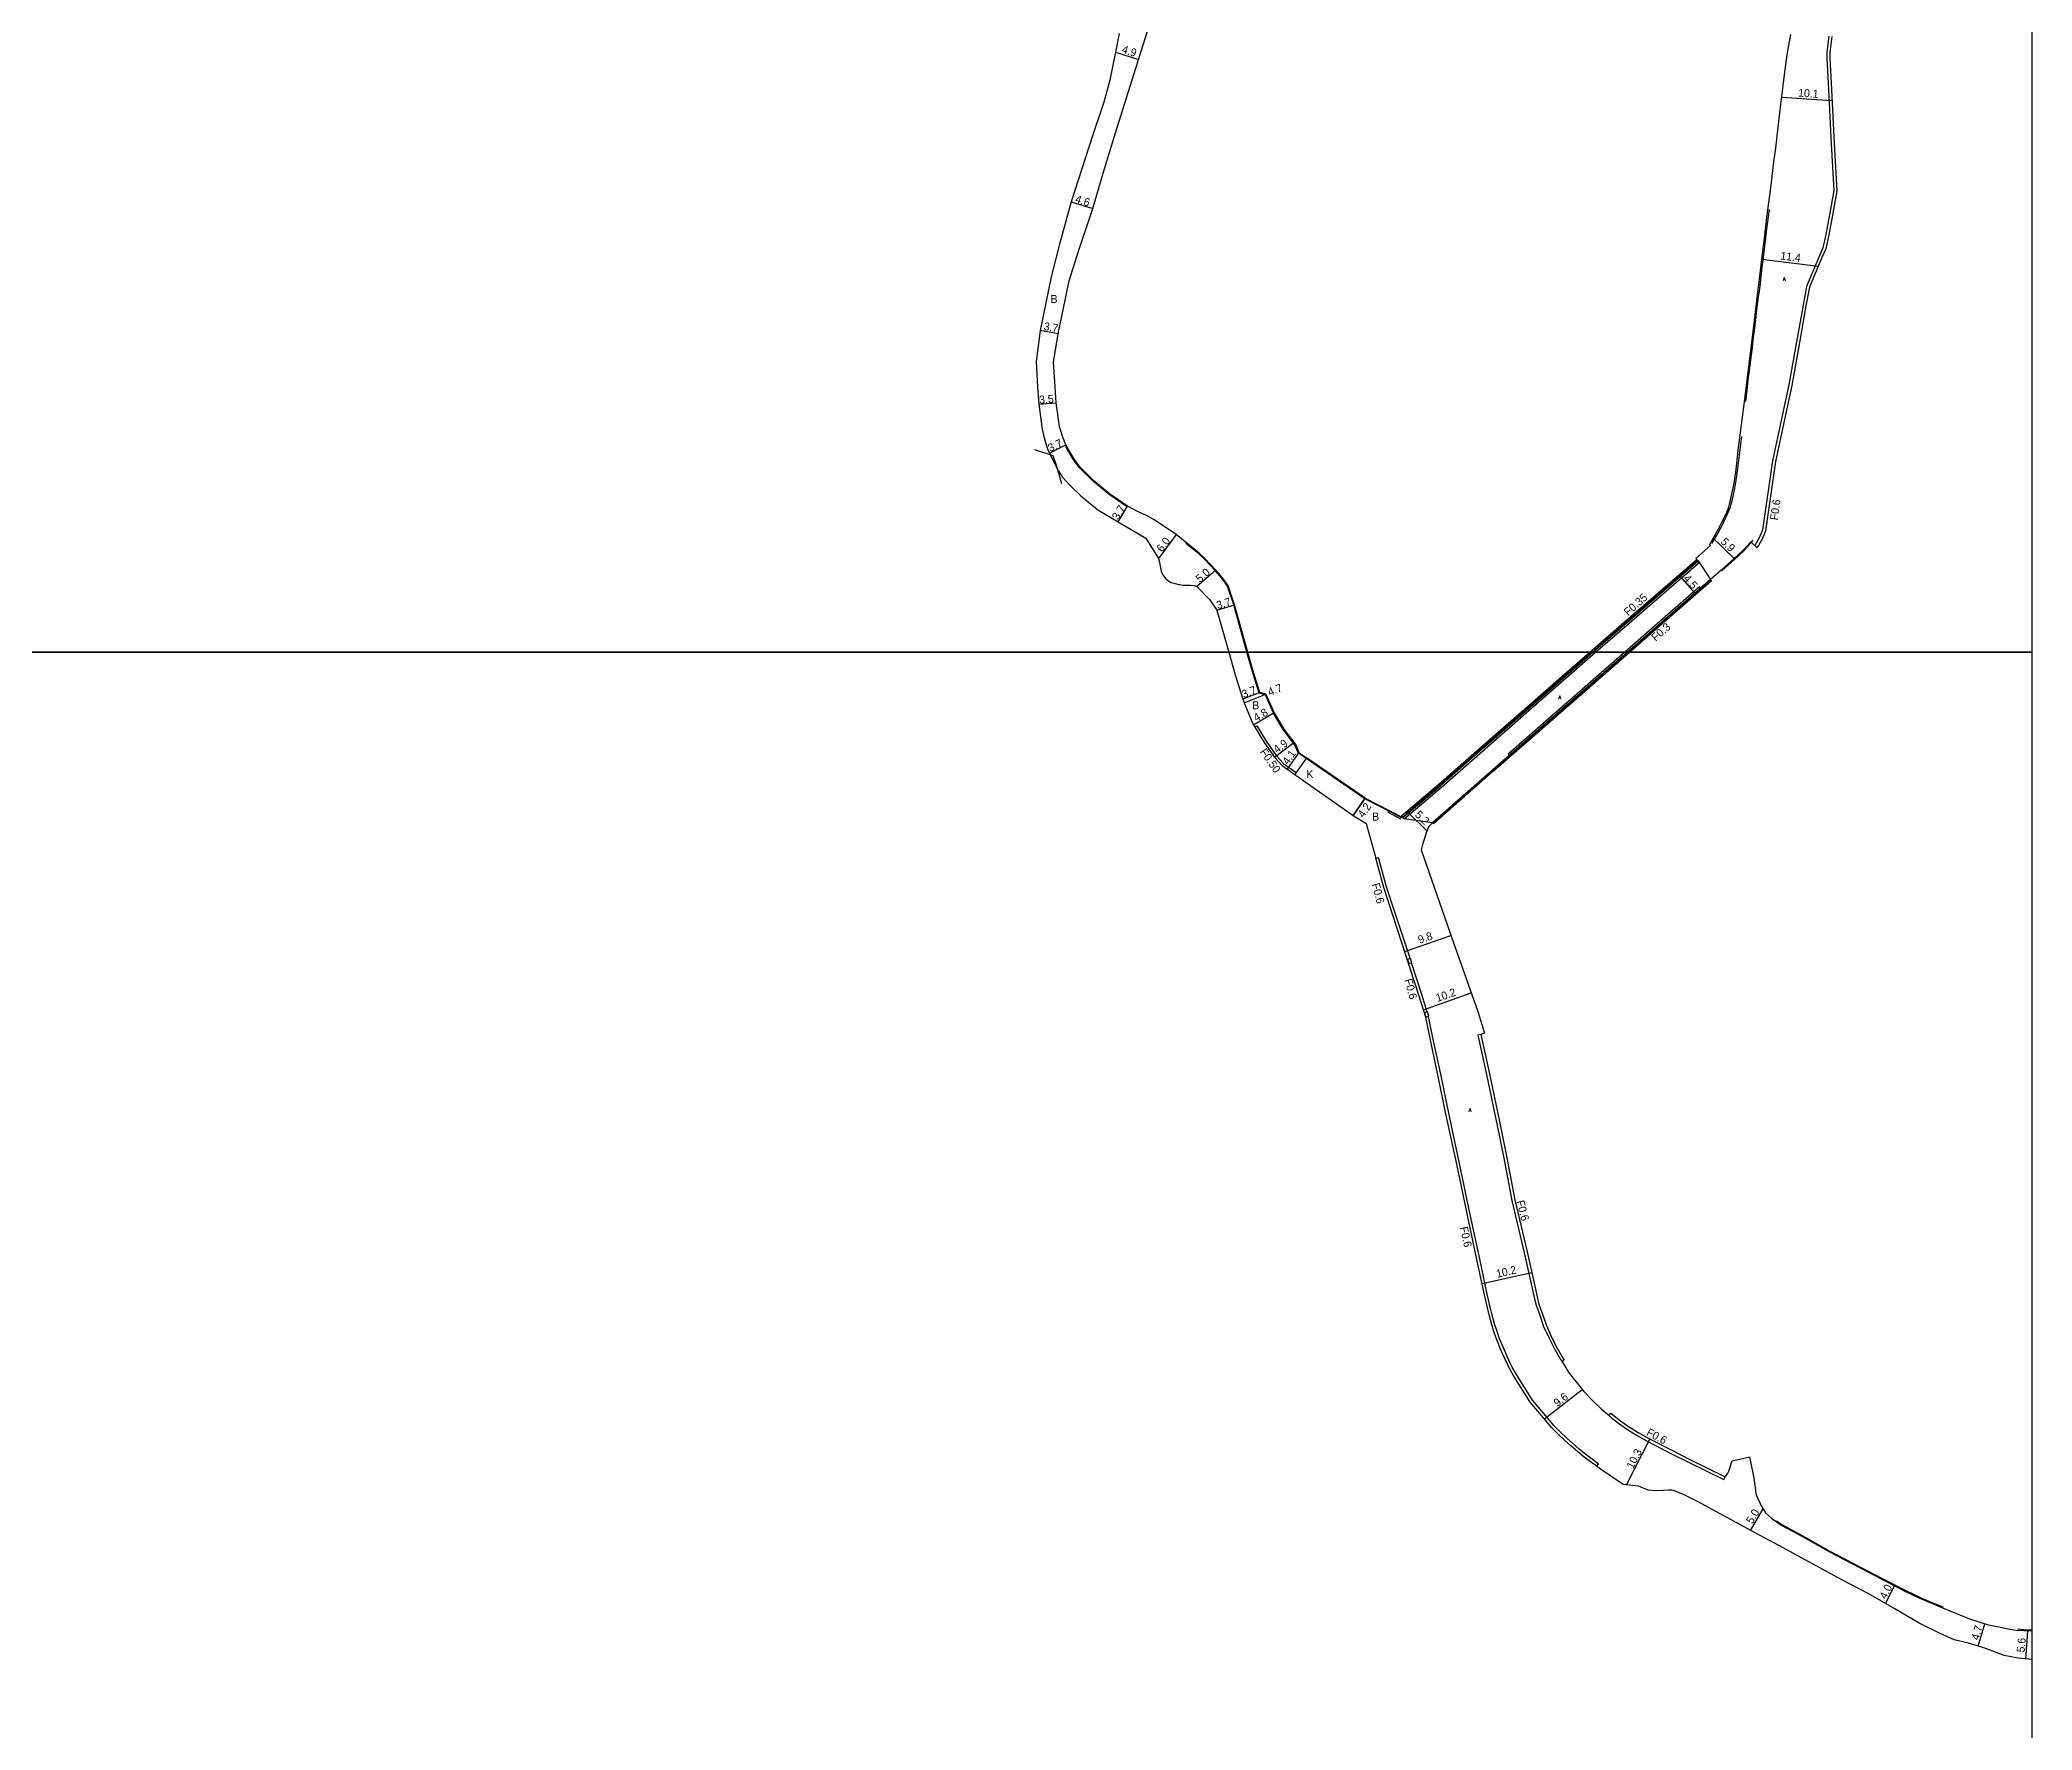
# Model space of a CAD drawing. Header units: metres. Extents: x -20000 to -16000, y -99000 to -96000.
# Drawn here: x -16400 to -16000, y -96816.5 to -96477 of the extents above; entities that cross this region are included whole.
import ezdxf

# ---------------------------------------------------------------- set-up
doc = ezdxf.new("R2010")
doc.units = ezdxf.units.M
doc.header["$LTSCALE"] = 2.5
for name, color, linetype in [('側溝・桝', 7, 'Continuous'), ('図郭', 7, 'Continuous'), ('幅員', 7, 'Continuous'), ('歩道・分離帯・安全施設', 7, 'Continuous'), ('舗装', 7, 'Continuous'), ('道路', 7, 'Continuous')]:
    doc.layers.add(name, color=color, linetype=linetype)
doc.styles.get("Standard").update_dxf_attribs({"font": ''})
doc.styles.add('YOKO_DECO', font='txt.shx', dxfattribs={"bigfont": 'extfont.shx'})
doc.styles.get('Standard').set_extended_font_data('@MS PGothic')

msp = doc.modelspace()

# ---------------------------------------------------------------- linework, layer by layer
at = {"layer": '側溝・桝'}
for points in [[(-16040.82, -96476.28), (-16041.05, -96477.85), (-16041.21, -96479.6), (-16041.24, -96480.73), (-16040.97, -96485.76), (-16040.71, -96491.03), (-16040.42, -96496.71), (-16039.82, -96507.3), (-16040.7, -96512.16), (-16041.39, -96516.09), (-16042.01, -96518.79), (-16042.79, -96520.52), (-16045.28, -96526.54), (-16046, -96530.32), (-16047.31, -96537.7), (-16048.84, -96546.33), (-16050.3, -96553.12), (-16052.1, -96561.59), (-16054.13, -96575.46), (-16054.71, -96576.92), (-16055.67, -96578.59)], [(-16087.64, -96600), (-16081.4, -96594.56), (-16066.87, -96581.97), (-16067.06, -96581.67)], [(-16066.57, -96587.15), (-16066.79, -96586.91), (-16076.88, -96595.72), (-16081.78, -96600)], [(-16126.34, -96633.19), (-16126.11, -96633.45), (-16118.59, -96627.09), (-16109.85, -96619.39), (-16100.42, -96611.17), (-16091.86, -96603.68), (-16087.64, -96600)], [(-16081.78, -96600), (-16096.65, -96612.99), (-16105.2, -96620.45), (-16104.95, -96620.73)], [(-16131.77, -96641.38), (-16131.22, -96641.2)], [(-16124.87, -96661.53), (-16125.09, -96660.84), (-16127.8, -96652.59), (-16129.61, -96647.1), (-16131.22, -96641.2)], [(-16121.45, -96672.27), (-16122.5, -96668.92), (-16124.6, -96662.36)], [(-16108.46, -96732.88), (-16108.68, -96732.06), (-16109.4, -96728.91), (-16110.83, -96722.19), (-16112.81, -96712.95), (-16114.96, -96702.67), (-16117.13, -96692.57), (-16118.68, -96685.08), (-16120.3, -96677.47), (-16121.18, -96673.13), (-16121.19, -96673.1)], [(-16110.7, -96676.75), (-16111.3, -96676.88), (-16109.54, -96684.78), (-16107.44, -96695.07), (-16106.01, -96701.97), (-16104.45, -96710.12), (-16102, -96720.59), (-16100.6, -96726.86)], [(-16100.6, -96726.86), (-16099.98, -96729.61), (-16099.61, -96731.1), (-16098.87, -96733.15), (-16098.08, -96735.42), (-16096.97, -96737.76), (-16095.85, -96740.06), (-16094.85, -96741.76), (-16094.71, -96742.01), (-16094.39, -96742.46)], [(-16087.42, -96763.51), (-16087.06, -96763.02), (-16087.38, -96762.78), (-16088.36, -96762.07), (-16089.55, -96761.17), (-16090.92, -96760.06), (-16092.25, -96758.92), (-16093.34, -96757.92), (-16094.81, -96756.5), (-16096.04, -96755.3), (-16096.88, -96754.25), (-16100.32, -96750.24), (-16103.52, -96745.04), (-16104.38, -96743.6), (-16104.71, -96742.88), (-16105.41, -96741.44), (-16106.17, -96739.73), (-16106.92, -96737.89), (-16107.4, -96736.4), (-16107.93, -96734.89), (-16108.46, -96732.88)], [(-16084.95, -96753.28), (-16084.5, -96753.72), (-16083.03, -96754.86), (-16081.23, -96756.12), (-16079.43, -96757.22), (-16077.15, -96758.53), (-16072.51, -96760.89), (-16068.98, -96762.68), (-16061.93, -96766.17), (-16061.65, -96765.6)]]:
    msp.add_lwpolyline(points, dxfattribs=at)
at = {"layer": '側溝・桝', "flags": 128}
for points in [[(-16156.09, -96615.02), (-16155.66, -96614.76), (-16153.8, -96617.86), (-16151.75, -96620.77), (-16150.23, -96622.41)], [(-16150.23, -96622.41), (-16147.76, -96624.15), (-16148.04, -96624.56)]]:
    msp.add_lwpolyline(points, dxfattribs=at)
at = {"layer": '側溝・桝'}
for points in [[(-16125.16, -96662.54), (-16124.52, -96662.33), (-16124.79, -96661.5), (-16125.43, -96661.71)], [(-16121.75, -96673.28), (-16121.1, -96673.08), (-16121.37, -96672.24), (-16122.01, -96672.44)]]:
    msp.add_lwpolyline(points, close=True, dxfattribs=at)
at = {"layer": '図郭'}
for points in [[(-16800, -96600), (-16000, -96600), (-16000, -96000), (-16800, -96000)], [(-16800, -97200), (-16000, -97200), (-16000, -96600), (-16800, -96600)]]:
    msp.add_lwpolyline(points, close=True, dxfattribs=at)
at = {"layer": '幅員', "flags": 128}
for points in [[(-16184.06, -96479.49), (-16179.4, -96480.97)], [(-16192.95, -96509.53), (-16188.57, -96510.93)], [(-16195.52, -96536.06), (-16199.16, -96535.42)], [(-16199.45, -96550.22), (-16195.96, -96549.96)], [(-16197.31, -96560.03), (-16193.99, -96558.39)], [(-16183.53, -96573.84), (-16181.64, -96570.66)], [(-16171.83, -96576.4), (-16175.41, -96581.21)], [(-16163.92, -96583.5), (-16167.68, -96586.79)], [(-16163.69, -96591.58), (-16160.16, -96590.47)], [(-16155.06, -96608.09), (-16158.5, -96609.46)], [(-16158.19, -96610.16), (-16153.83, -96608.42)], [(-16152.19, -96612.17), (-16156.31, -96614.64)], [(-16152.14, -96621.09), (-16148.21, -96618.16)], [(-16147.23, -96620.12), (-16149.59, -96623.47)], [(-16136.31, -96632.77), (-16133.93, -96629.31)]]:
    msp.add_lwpolyline(points, dxfattribs=at)
at = {"layer": '幅員'}
for points in [[(-16050.25, -96488.51), (-16040.2, -96489.21)], [(-16054.26, -96521.09), (-16042.95, -96522.49)], [(-16064.03, -96577.12), (-16059.82, -96581.19)], [(-16070.69, -96584.82), (-16067.74, -96588.18)], [(-16125.23, -96632.25), (-16121.51, -96635.85)], [(-16125.96, -96660.09), (-16116.71, -96656.87)], [(-16122.2, -96671.83), (-16112.62, -96668.44)], [(-16110.45, -96726.77), (-16100.48, -96724.54)], [(-16097.92, -96753.97), (-16090.34, -96748.1)], [(-16081.42, -96767.24), (-16076.74, -96758.04)], [(-16056.56, -96776.37), (-16053.99, -96772.05)], [(-16029.44, -96791.02), (-16027.63, -96787.48)], [(-16010.81, -96799.61), (-16009.48, -96795.1)], [(-16001.29, -96802.16), (-16000.84, -96796.58)]]:
    msp.add_lwpolyline(points, dxfattribs=at)
at = {"layer": '歩道・分離帯・安全施設'}
for points in [[(-16057.51, -96549.68), (-16057.2, -96547.36), (-16057, -96545.35), (-16056.73, -96543.34), (-16056.48, -96541.37), (-16056.23, -96539.37), (-16055.98, -96537.41), (-16055.68, -96534.87), (-16055.47, -96533.16), (-16055.25, -96531.32), (-16054.98, -96529.12), (-16054.68, -96527.02), (-16054.49, -96525.23), (-16054.19, -96522.74), (-16054.02, -96521.26), (-16053.56, -96517.42), (-16053.32, -96515.54), (-16052.75, -96511.13)], [(-16181.71, -96570.79), (-16185.3, -96568.31), (-16188.46, -96565.7), (-16191.33, -96562.9), (-16192.55, -96561.21), (-16193.63, -96559.4), (-16194.12, -96558.46)], [(-16064.34, -96578.17), (-16063.3, -96576.53), (-16062.26, -96574.55), (-16061.41, -96572.8), (-16060.65, -96571.02), (-16060.09, -96569.03), (-16059.68, -96567.04), (-16059.36, -96565.04), (-16059.11, -96563.13), (-16058.83, -96560.96), (-16058.56, -96558.83), (-16058.32, -96556.67)], [(-16062.31, -96583.64), (-16059.03, -96580.71), (-16057.78, -96579.51), (-16056.03, -96577.5)], [(-16067.25, -96581.54), (-16071.1, -96584.94), (-16078.95, -96591.79), (-16085.98, -96597.92), (-16088.37, -96600)], [(-16081.05, -96600), (-16076.57, -96596.09), (-16064.51, -96585.51)], [(-16088.37, -96600), (-16093.53, -96604.49), (-16101.43, -96611.47), (-16109.27, -96618.28), (-16116.8, -96624.8), (-16125.7, -96632.56)], [(-16120.31, -96634.35), (-16108.22, -96623.75), (-16096.34, -96613.35), (-16081.05, -96600)], [(-16129.42, -96632.06), (-16126.79, -96633.44)], [(-16051.31, -96774.42), (-16050.27, -96775.17), (-16046.01, -96777.46), (-16040.64, -96780.54), (-16033.03, -96784.46), (-16029.96, -96786.08), (-16025.36, -96788.44), (-16023.81, -96789.2), (-16022.36, -96789.89), (-16019.78, -96790.97), (-16017.95, -96791.73), (-16017.9, -96791.76)], [(-16000, -96796.38), (-16000.08, -96796.38), (-16001.64, -96796.33), (-16002.89, -96796.22)]]:
    msp.add_lwpolyline(points, dxfattribs=at)
at = {"layer": '歩道・分離帯・安全施設', "flags": 128}
for points in [[(-16200.3, -96559.33), (-16196.62, -96560.48), (-16195.94, -96562.43), (-16194.87, -96566.11)], [(-16157.66, -96600), (-16160.31, -96590.51), (-16161.57, -96586.76), (-16162.26, -96585.68), (-16163.09, -96584.67), (-16163.96, -96583.68), (-16164.04, -96583.6), (-16166.2, -96581.31), (-16167.37, -96580.2), (-16169.9, -96578.15)], [(-16153.94, -96608.54), (-16155.18, -96608.21), (-16156.63, -96603.66), (-16157.66, -96600)], [(-16145.79, -96621.32), (-16147.36, -96620.21), (-16147.98, -96618.72), (-16150.35, -96615.54), (-16152.33, -96612.24), (-16153.94, -96608.54)], [(-16134.01, -96629.44), (-16145.79, -96621.32)], [(-16126.41, -96633.33), (-16134.01, -96629.44)]]:
    msp.add_lwpolyline(points, dxfattribs=at)
at = {"layer": '舗装'}
for points in [[(-16067.06, -96581.67), (-16064.6, -96585.42)], [(-16120.39, -96634.26), (-16126.11, -96633.45), (-16126.34, -96633.19)]]:
    msp.add_lwpolyline(points, dxfattribs=at)
at = {"layer": '舗装', "flags": 128}
for points in [[(-16145.7, -96621.19), (-16148.04, -96624.56)], [(-16133.93, -96629.31), (-16136.31, -96632.77)]]:
    msp.add_lwpolyline(points, dxfattribs=at)
at = {"layer": '道路', "flags": 128}
for points in [[(-16188.57, -96510.93), (-16186.52, -96503.81), (-16184.07, -96495.7), (-16180.69, -96485.03), (-16177.65, -96475.5), (-16173.54, -96464.35)], [(-16183.3, -96475.77), (-16184.06, -96479.49), (-16184.6, -96482.14), (-16185.2, -96485.16), (-16186.38, -96489.58), (-16188.65, -96496.32), (-16192.95, -96509.53), (-16195.26, -96518.08), (-16196.96, -96524.6), (-16199.16, -96535.42), (-16199.99, -96541.64), (-16199.67, -96546.69)], [(-16196.17, -96546.69), (-16196.49, -96541.79), (-16195.52, -96536.06), (-16193.36, -96525.44), (-16191.5, -96519.47), (-16188.57, -96510.93)], [(-16199.67, -96546.69), (-16199.45, -96550.22), (-16198.79, -96555.21), (-16198.28, -96557.22), (-16197.66, -96559.14), (-16197.31, -96560.03), (-16196.51, -96561.69), (-16195.65, -96563.33), (-16194.67, -96564.88), (-16193.29, -96566.4), (-16191.03, -96568.57), (-16187.59, -96571.41), (-16183.53, -96573.84), (-16177.95, -96577.12), (-16175.41, -96581.21), (-16175.2, -96581.95), (-16175.08, -96582.71), (-16174.94, -96583.46), (-16174.77, -96583.94), (-16174.39, -96584.64), (-16173.92, -96585.27), (-16173.52, -96585.62), (-16172.84, -96585.99), (-16172.09, -96586.22), (-16171.32, -96586.4), (-16171.17, -96586.43), (-16170.45, -96586.51), (-16169.71, -96586.52), (-16168.97, -96586.52), (-16168.25, -96586.6), (-16167.68, -96586.79), (-16165.07, -96589.48), (-16163.69, -96591.58), (-16161.3, -96600)], [(-16157.5, -96600), (-16160.16, -96590.47), (-16161.43, -96586.69), (-16162.14, -96585.59), (-16162.97, -96584.57), (-16163.85, -96583.58), (-16163.92, -96583.5), (-16166.09, -96581.2), (-16167.27, -96580.09), (-16171.83, -96576.4), (-16176.11, -96573.49), (-16177.84, -96572.57), (-16179.61, -96571.73), (-16181.35, -96570.83), (-16181.64, -96570.66), (-16185.21, -96568.19), (-16188.36, -96565.59), (-16191.21, -96562.81), (-16192.43, -96561.12), (-16193.5, -96559.32), (-16193.99, -96558.39), (-16194.58, -96556.84), (-16195.04, -96555.57), (-16195.27, -96554.7), (-16195.96, -96549.96), (-16196.17, -96546.69)], [(-16161.3, -96600), (-16160, -96604.55), (-16158.5, -96609.46), (-16158.19, -96610.16)], [(-16153.83, -96608.42), (-16155.06, -96608.09), (-16156.49, -96603.61), (-16157.5, -96600)], [(-16158.19, -96610.16), (-16156.47, -96614.38), (-16154.22, -96618.14), (-16152.14, -96621.09), (-16150.56, -96622.79)], [(-16153.83, -96608.42), (-16152.19, -96612.17), (-16150.22, -96615.46), (-16147.85, -96618.64), (-16147.23, -96620.12), (-16145.7, -96621.19)], [(-16150.56, -96622.79), (-16148.04, -96624.56)], [(-16145.7, -96621.19), (-16133.93, -96629.31)], [(-16148.04, -96624.56), (-16136.31, -96632.77), (-16133.72, -96634.43)], [(-16133.93, -96629.31), (-16126.34, -96633.19)], [(-16133.72, -96634.43), (-16131.77, -96641.38)]]:
    msp.add_lwpolyline(points, dxfattribs=at)
at = {"layer": '道路'}
for points in [[(-16088.17, -96600), (-16081.63, -96594.3), (-16067.06, -96581.67), (-16067.5, -96581.18), (-16064.6, -96578.57), (-16064.79, -96578.46), (-16063.63, -96576.41), (-16062.96, -96575.22), (-16061.5, -96572.36), (-16060.98, -96571.07), (-16060.63, -96569.77), (-16059.9, -96566.4), (-16059.51, -96563.83), (-16059.2, -96561.42), (-16059, -96559.51), (-16057.76, -96549.73), (-16056.73, -96541.59), (-16055.95, -96535.05), (-16055.08, -96527.79), (-16054.64, -96523.97), (-16054.26, -96521.09), (-16053.77, -96516.85), (-16053.26, -96512.64), (-16052.8, -96509.28), (-16052.42, -96506.19), (-16051.9, -96502.07), (-16051.49, -96498.8), (-16051.11, -96495.79), (-16050.56, -96491.12), (-16049.92, -96485.73), (-16049.53, -96482.47), (-16049.1, -96479.67), (-16048.42, -96475.99)], [(-16040.23, -96476.39), (-16040.45, -96477.92), (-16040.61, -96479.63), (-16040.63, -96480.72), (-16040.37, -96485.73), (-16040.11, -96491), (-16039.82, -96496.67), (-16039.21, -96507.34), (-16040.1, -96512.27), (-16040.8, -96516.21), (-16041.43, -96518.99), (-16042.23, -96520.76), (-16044.7, -96526.71), (-16045.41, -96530.43), (-16046.72, -96537.8), (-16048.25, -96546.45), (-16049.71, -96553.25), (-16051.51, -96561.69), (-16053.55, -96575.61), (-16054.16, -96577.18), (-16055.22, -96579.02)], [(-16055.22, -96579.02), (-16056.49, -96577.81), (-16057.9, -96579.4), (-16059.14, -96580.59), (-16062.42, -96583.52), (-16064.09, -96584.97)], [(-16088.82, -96600), (-16081.92, -96593.98), (-16067.34, -96581.36)], [(-16067.34, -96581.36), (-16067.06, -96581.67), (-16081.63, -96594.3), (-16088.17, -96600)], [(-16088.17, -96600), (-16081.63, -96594.3), (-16067.06, -96581.67), (-16064.6, -96585.42), (-16076.65, -96595.99), (-16081.24, -96600)], [(-16064.09, -96584.97), (-16064.6, -96585.42), (-16076.65, -96595.99), (-16081.24, -96600)], [(-16064.6, -96585.42), (-16076.65, -96595.99), (-16081.24, -96600)], [(-16080.82, -96600), (-16076.47, -96596.2), (-16064.41, -96585.63), (-16064.6, -96585.42)], [(-16088.17, -96600), (-16092.09, -96603.41), (-16100.65, -96610.9), (-16110.08, -96619.13), (-16118.82, -96626.83), (-16126.34, -96633.19), (-16126.62, -96632.88), (-16119.1, -96626.52), (-16110.36, -96618.82), (-16100.93, -96610.59), (-16092.37, -96603.1), (-16088.82, -96600)], [(-16126.34, -96633.19), (-16118.82, -96626.83), (-16110.08, -96619.13), (-16100.65, -96610.9), (-16092.09, -96603.41), (-16088.17, -96600)], [(-16126.34, -96633.19), (-16118.82, -96626.83), (-16110.08, -96619.13), (-16100.65, -96610.9), (-16092.09, -96603.41), (-16088.17, -96600)], [(-16081.24, -96600), (-16096.42, -96613.26), (-16108.3, -96623.66), (-16120.39, -96634.26), (-16126.11, -96633.45), (-16126.34, -96633.19)], [(-16081.24, -96600), (-16096.42, -96613.26), (-16108.3, -96623.66), (-16120.39, -96634.26), (-16121.13, -96634.98), (-16121.61, -96636.09), (-16122.48, -96638.9), (-16122.68, -96639.71), (-16116.32, -96657.98), (-16111.31, -96672.13), (-16109.95, -96676.48), (-16110.7, -96676.75), (-16108.93, -96684.65), (-16106.83, -96694.95), (-16105.4, -96701.85), (-16103.85, -96709.99), (-16101.4, -96720.45), (-16100, -96726.72)], [(-16081.24, -96600), (-16096.42, -96613.26), (-16108.3, -96623.66), (-16120.39, -96634.26), (-16120.21, -96634.47), (-16108.12, -96623.86), (-16096.24, -96613.47), (-16080.82, -96600)], [(-16109.03, -96733.04), (-16109.25, -96732.2), (-16109.97, -96729.03), (-16111.4, -96722.32), (-16113.38, -96713.07), (-16115.54, -96702.8), (-16117.71, -96692.69), (-16119.26, -96685.2), (-16120.87, -96677.59), (-16121.75, -96673.28), (-16123.06, -96669.1), (-16125.65, -96661.02), (-16128.36, -96652.78), (-16130.17, -96647.29), (-16131.77, -96641.38)], [(-16100, -96726.72), (-16099.38, -96729.47), (-16099.02, -96730.92), (-16098.3, -96732.94), (-16097.51, -96735.2), (-16096.48, -96737.53), (-16095.37, -96739.8), (-16094.38, -96741.48), (-16093.98, -96742.19), (-16094.39, -96742.46), (-16093.15, -96744.49), (-16091.6, -96746.49), (-16090.04, -96748.48), (-16088.35, -96750.24), (-16086.56, -96751.92), (-16084.95, -96753.28), (-16084.61, -96752.84), (-16082.66, -96754.35), (-16080.89, -96755.59), (-16079.11, -96756.68), (-16076.85, -96757.98), (-16072.23, -96760.33), (-16068.7, -96762.12), (-16061.65, -96765.6)], [(-16005.59, -96801.49), (-16009.32, -96800.06), (-16012.77, -96799.03), (-16015.65, -96798.36), (-16018.6, -96797.03), (-16022.67, -96794.96), (-16027.55, -96792.1), (-16032.91, -96789.03), (-16038.06, -96786.35), (-16050.88, -96779.4), (-16055.62, -96776.88), (-16061.92, -96773.47), (-16067.22, -96770.55), (-16069.88, -96769.19), (-16069.88, -96769.19), (-16070.99, -96768.74), (-16071.15, -96768.66), (-16072.03, -96768.38), (-16072.43, -96768.31), (-16072.92, -96768.27), (-16074, -96768.32), (-16075.57, -96768.4), (-16077.07, -96768.25), (-16079.04, -96767.49), (-16082.08, -96767.16), (-16082.08, -96767.16), (-16086.85, -96763.94), (-16087.74, -96763.27), (-16088.72, -96762.55), (-16089.92, -96761.64), (-16091.31, -96760.53), (-16092.65, -96759.37), (-16093.75, -96758.36), (-16095.23, -96756.94), (-16096.49, -96755.71), (-16097.35, -96754.64), (-16100.81, -96750.6), (-16104.04, -96745.36), (-16104.91, -96743.88), (-16105.26, -96743.14), (-16105.96, -96741.7), (-16106.73, -96739.97), (-16107.49, -96738.1), (-16107.98, -96736.59), (-16108.51, -96735.07), (-16109.03, -96733.04)], [(-16061.65, -96765.6), (-16061.36, -96765.29), (-16061.07, -96764.88), (-16060.88, -96764.49), (-16060.2, -96762.37)], [(-16060.2, -96762.37), (-16056.68, -96761.6)], [(-16054.24, -96771.63), (-16055.33, -96769.31), (-16055.84, -96765.9), (-16056.68, -96761.6)], [(-16054.24, -96771.63), (-16053.53, -96772.85), (-16052.33, -96773.92), (-16050.36, -96775.32), (-16046.1, -96777.62), (-16040.72, -96780.69), (-16033.12, -96784.62), (-16030.04, -96786.24), (-16025.45, -96788.61), (-16023.88, -96789.36), (-16022.43, -96790.06), (-16019.85, -96791.14), (-16018.02, -96791.9), (-16014.53, -96793.3), (-16012.55, -96794.13), (-16009.04, -96795.24), (-16004.42, -96796.22), (-16002.91, -96796.44)], [(-16000, -96796.61), (-16000.08, -96796.61), (-16001.65, -96796.55), (-16002.91, -96796.44)], [(-16000, -96802.3), (-16000.05, -96802.3), (-16002.8, -96801.99), (-16005.59, -96801.49)]]:
    msp.add_lwpolyline(points, dxfattribs=at)
at = {"layer": '道路', "flags": 128}
msp.add_lwpolyline([(-16145.7, -96621.19), (-16148.04, -96624.56), (-16136.31, -96632.77), (-16133.93, -96629.31)], close=True, dxfattribs=at)

# ---------------------------------------------------------------- texts
at = {"layer": '側溝・桝'}
for s, rotation, p in [('F0.6', 82, (-16051.07, -96573.58)), ('F0.35', 41.5712, (-16081.1, -96592.81)), ('F0.3', 41.3441, (-16075.59, -96597.93)), ('F0.50', 305.1007, (-16155.14, -96620.04)), ('F0.6', 284.675, (-16132.6, -96646.59)), ('F0.6', 284.675, (-16126.05, -96665.8)), ('F0.6', 284.675, (-16103.56, -96710.3)), ('F0.6', 282.2144, (-16114.91, -96715.53)), ('F0.6', 331.7361, (-16077.59, -96757.17))]:
    msp.add_text(s, height=1.6, rotation=rotation, dxfattribs=at).set_placement(p)
at = {"layer": '幅員'}
for s, rotation, p in [('4.9', 342.3618, (-16182.89, -96479.6)), ('10.1', 356, (-16047.01, -96488.42)), ('4.6', 342.1946, (-16192.26, -96509.64)), ('11.4', 353, (-16050.61, -96521.13)), ('3.7', 349.9502, (-16198.55, -96535.27)), ('3.5', 4.292, (-16199.3, -96550.11)), ('3.7', 26.2108, (-16197.13, -96559.83)), ('3.7', 59.2914, (-16183.48, -96573.58)), ('6.0', 53.3877, (-16174.66, -96580.03)), ('5.9', 316, (-16062.67, -96577.98)), ('5.0', 41.2666, (-16167.07, -96586.12)), ('4.5', 311, (-16070.14, -96585.29)), ('3.7', 17.5162, (-16163.48, -96591.41)), ('3.7', 21.7774, (-16158.3, -96609.28)), ('4.7', 21.7774, (-16153.08, -96608.84)), ('4.8', 30.9561, (-16155.75, -96614.02)), ('4.9', 36.6879, (-16151.61, -96620.38)), ('4.1', 54.9064, (-16149.38, -96622.74)), ('4.2', 55.4257, (-16134.24, -96633.37)), ('5.2', 316, (-16124.05, -96632.81)), ('9.8', 19, (-16122.98, -96658.57)), ('10.2', 19, (-16119.4, -96670.25)), ('10.2', 13, (-16107.4, -96725.65)), ('9.6', 37.7913, (-16095.29, -96751.62)), ('10.3', 63.0358, (-16080.12, -96764.13)), ('5.0', 59.2441, (-16056.16, -96775.2)), ('4.0', 62.7714, (-16029.36, -96790.31)), ('4.7', 73.5268, (-16010.75, -96798.52)), ('5.6', 85, (-16001.53, -96800.92))]:
    msp.add_text(s, height=1.6, rotation=rotation, dxfattribs=at).set_placement(p)
at = {"layer": '舗装', "style": 'YOKO_DECO'}
for p in [(-16050.05, -96525.45, 207), (-16095.15, -96609.42, 205.68), (-16113.15, -96692.3, 204.53)]:
    msp.add_text('A', height=0.75, dxfattribs=at).set_placement(p)
at = {"layer": '舗装'}
for s, p in [('B', (-16197.07, -96529.87)), ('B', (-16156.58, -96611.47)), ('K', (-16145.71, -96625.28)), ('B', (-16132.5, -96633.82))]:
    msp.add_text(s, height=1.6, dxfattribs=at).set_placement(p)

doc.saveas('drawing.dxf')
